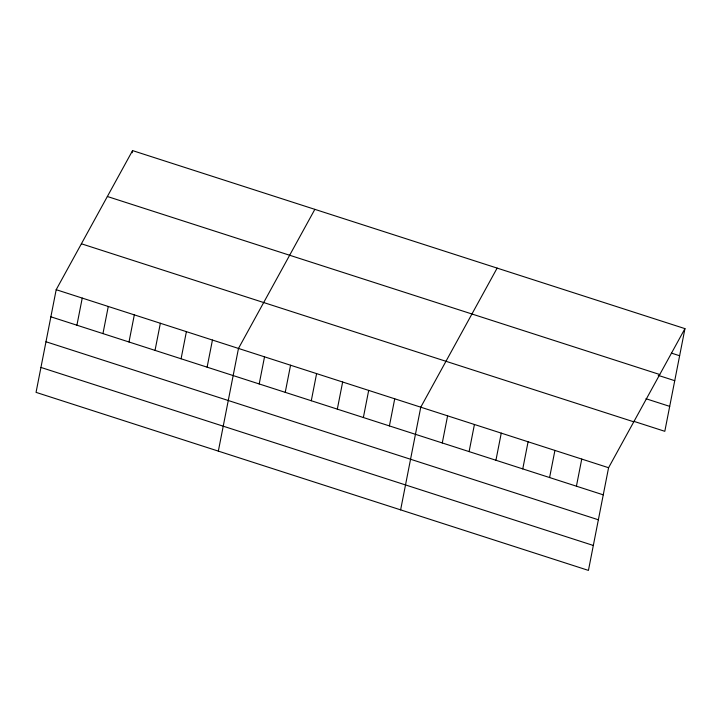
<?xml version="1.0" encoding="UTF-8"?>
<svg xmlns="http://www.w3.org/2000/svg" width="721" height="721" viewBox="0 0 721 721"><rect width="100%" height="100%" fill="white"/><g stroke="black" fill="none" stroke-linecap="round" stroke-linejoin="round"><path stroke-width="1.08" d="M56.193 289.689L36.05 392.368L588.435 570.401L608.578 467.722L684.95 328.632L132.565 150.599L56.193 289.689L608.578 467.722M76.913 325.207L82.239 298.079M132.141 152.771L132.565 150.599M102.959 333.598L108.276 306.479M128.996 341.997L134.322 314.87M155.033 350.388L160.359 323.26M181.079 358.779L186.397 331.651M207.116 367.169L212.443 340.051M218.337 451.121L238.48 348.441L314.852 209.351M259.2 383.96L264.526 356.832M285.237 392.35L290.563 365.223M311.283 400.741L316.6 373.622M337.32 409.14L342.646 382.013M363.366 417.531L368.683 390.403M389.403 425.922L394.729 398.794M400.624 509.873L420.767 407.185L497.139 268.095M442.279 442.964L447.597 415.837M469.101 451.607L474.427 424.48M495.931 460.259L501.257 433.132M522.761 468.902L528.087 441.775M549.591 477.554L554.918 450.427M576.421 486.197L581.748 459.07M684.95 328.632L664.807 431.311L633.849 421.334M671.377 353.092L679.624 355.75M107.366 196.5L659.751 374.523M658.228 375.362L674.739 380.688M645.962 398.731L669.701 406.374M81.401 243.788L633.777 421.821M50.876 316.816L603.252 494.84M45.982 341.754L598.367 519.778M40.944 367.44L593.32 545.464"/></g></svg>
